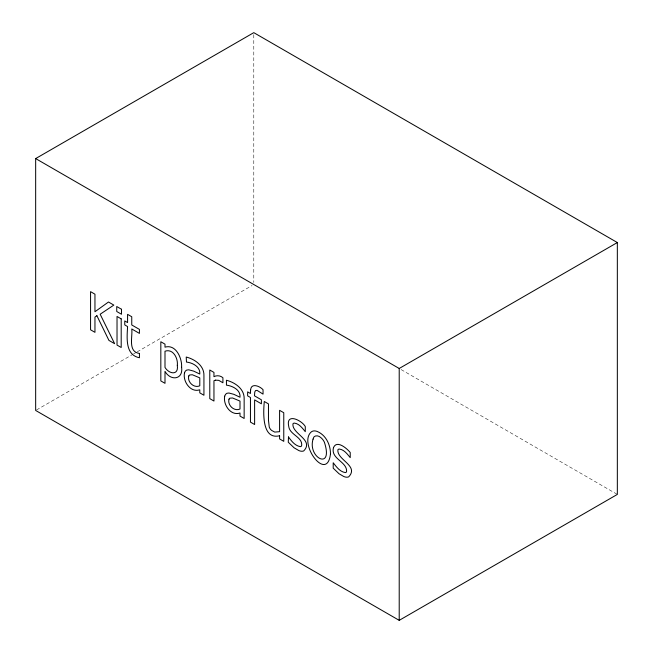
<?xml version="1.0" encoding="UTF-8"?>
<svg xmlns="http://www.w3.org/2000/svg" width="653" height="653" viewBox="0 0 653 653"><rect width="100%" height="100%" fill="white"/><g stroke="black" fill="none" stroke-linecap="round" stroke-linejoin="round"><path stroke-width="0.49" stroke-dasharray="3.27 2.45" d="M36.544 409.945L132.804 354.375M133.685 353.861L136.338 352.334M137.22 351.828L252.025 285.541M401.154 369.598L617.338 494.419M253.788 34.691L253.788 282.488"/><path stroke-width="0.98" d="M35.662 158.581L253.788 32.65L617.338 242.541L617.338 494.419L399.212 620.35L35.662 410.459L35.662 158.581L399.212 368.48L617.338 242.541M399.212 368.48L399.212 620.35M288.495 436.947L288.267 442.228L294.095 447.803L298.813 450.554A13.37 7.722 60 0 0 303.71 450.937C314.517 439.796 291.401 433.812 292.993 423.691L294.062 423.054C299.066 423.487 302.347 428.09 305.286 431.682L305.286 426.54C301.849 420.312 285.72 412.451 288.699 426.229C289.516 434.996 303.221 436.93 301.588 446.048L300.47 446.66C295.091 445.877 291.467 441.093 288.495 436.947M181.616 367.304C183.371 379.85 170.441 381.148 164.997 371.337L164.997 383.327L160.826 380.919L160.826 341.756L164.997 344.164L164.997 347.159C176.008 343.911 182.163 358.293 181.616 367.304M250.581 390.192L250.45 393.49L247.634 391.865L247.634 395.865L250.45 397.489L250.45 422.107L254.621 424.515L254.621 399.897L261.388 403.807L261.388 399.807L254.482 395.824L254.768 391.98L255.609 390.543L257.102 390.38L263.045 394.134L263.045 389.727C259.821 386.103 250.948 382.454 250.581 390.192M330.459 454.006C327.047 483.302 297.809 443.265 311.375 431.845A13.966 8.065 60 0 1 317.04 431.396C325.912 434.931 330.589 444.84 330.459 454.006M333.479 447.632C330.426 459.165 347.796 461.744 346.531 471.997L345.413 472.601C339.911 471.833 336.409 466.838 333.21 462.765L333.21 468.177L339.038 473.752L343.756 476.502A13.37 7.722 60 0 0 348.653 476.878C359.46 465.744 336.344 459.753 337.936 449.639L339.005 449.003C344.009 449.435 347.29 454.039 350.228 457.631L350.228 452.48C347.045 448.644 336.826 439.518 333.479 447.632M313.065 439.118C307.285 457.875 333.781 471.172 324.402 442.252A7.934 4.579 60 0 0 320.941 437.714C318.615 435.127 313.505 434.808 313.065 439.118M177.314 365.354C178.816 375.899 168.931 373.998 164.997 367.419L164.997 351.208C173.265 348.376 178.196 358.489 177.314 365.354M184.481 372.969C182.693 381.385 190.496 392.959 199.785 389.808L199.785 392.853L203.932 395.245L203.932 375.679C204.324 365.753 194.863 359.24 186.227 357.028L186.472 362.064C192.594 362.733 200.561 366.798 199.785 374.03L193.663 371.116L188.733 369.802L186.701 370.071L185.297 371.133L184.481 372.969M224.697 396.191C222.91 404.599 230.713 416.173 240.002 413.023L240.002 416.075L244.149 418.467L244.149 398.901C244.549 388.976 235.08 382.462 226.444 380.25L226.444 385.139C232.599 385.947 240.786 389.882 240.002 397.244L233.88 394.339L228.95 393.016L226.918 393.286L225.514 394.355L224.697 396.191M188.782 375.957C187.076 381.948 193.933 388.511 199.785 385.809L199.785 377.867L192.349 374.757L189.599 374.977L188.782 375.957M228.999 399.179C227.293 405.17 234.149 411.733 240.002 409.031L240.002 401.089L232.566 397.979L229.815 398.191L228.999 399.179M96.881 315.693L94.954 317.089L94.954 332.328L90.563 329.798L90.563 291.654L94.954 294.193L94.954 311.734L108.488 302.004L113.834 305.09L100.162 314.232L114.626 343.69L108.929 340.401L96.881 315.693M215.49 380.152L213.955 380.723L213.955 401.04L209.784 398.632L209.784 370.014L213.955 372.422L213.955 376.675C216.869 375.116 220.469 375.565 222.918 377.752L222.918 382.772L218.779 380.364L215.49 380.152M279.598 435.755C261.331 440.204 263.437 410.966 264.294 401.489L268.465 403.897L268.465 420.181L269.256 427.046A4.53 2.62 60 0 0 271.713 430.466L274.742 432.09L279.598 431.682L279.598 410.321L283.769 412.729L283.769 441.338L279.598 438.93L279.598 435.755M139.432 353.428C127.572 351.861 132.82 336.532 131.751 328.965L139.432 333.397L139.432 329.398L131.751 324.965L131.751 316.746L127.58 314.338L127.58 322.558L124.764 320.933L124.764 324.925L127.58 326.557C127.033 337.372 124.894 354.914 139.432 357.754L139.432 353.428M121.482 309.253L116.74 306.51L116.74 311.505L121.482 314.248L121.482 309.253M121.197 318.868L117.026 316.46L117.026 345.078L121.197 347.478L121.197 318.868"/></g></svg>
